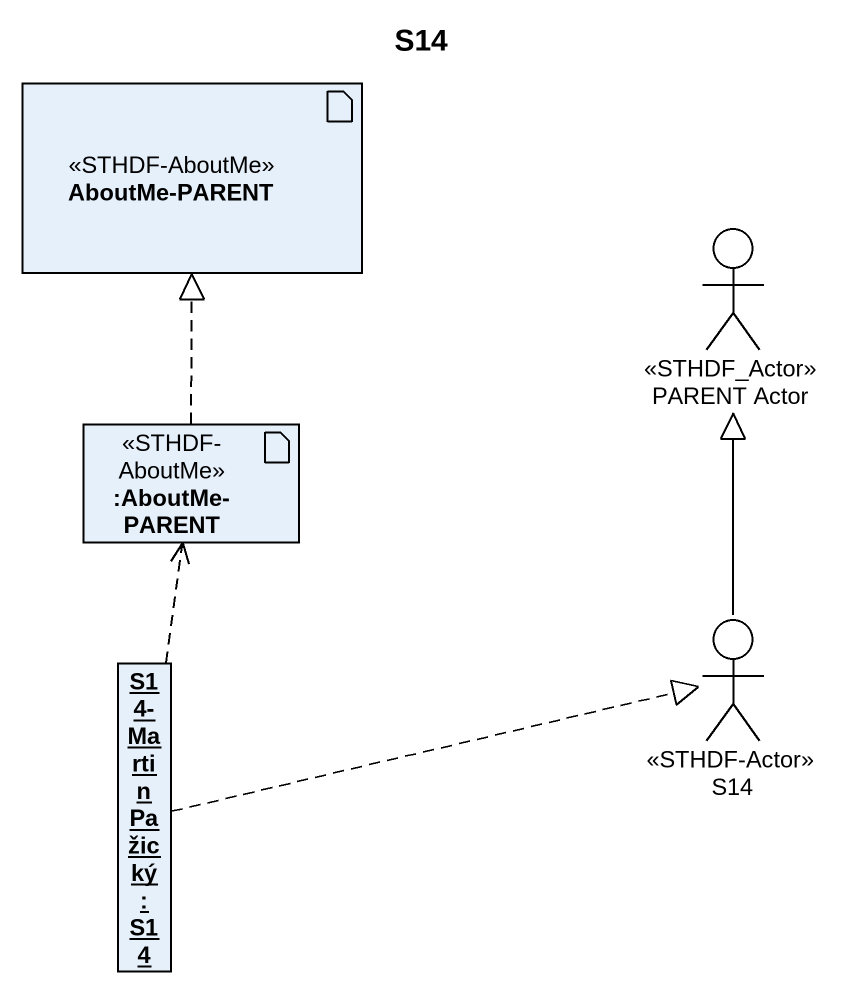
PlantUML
@startuml
title S14
allowmixing
hide circle
hide empty members
artifact "AboutMe-PARENT" as AboutMe_PARENT <<STHDF-AboutMe>>
actor "PARENT Actor" as PARENT_Actor <<STHDF_Actor>>
artifact ":AboutMe-PARENT" as AboutMe_PARENT_2 <<STHDF-AboutMe>>
actor S14 <<STHDF-Actor>>
object "S14-Martin Pažický : S14" as S14_Martin_Pažický
AboutMe_PARENT_2 .up.|> AboutMe_PARENT
S14 -up-|> PARENT_Actor
S14_Martin_Pažický .up.> AboutMe_PARENT_2
S14_Martin_Pažický .right.|> S14
@enduml
